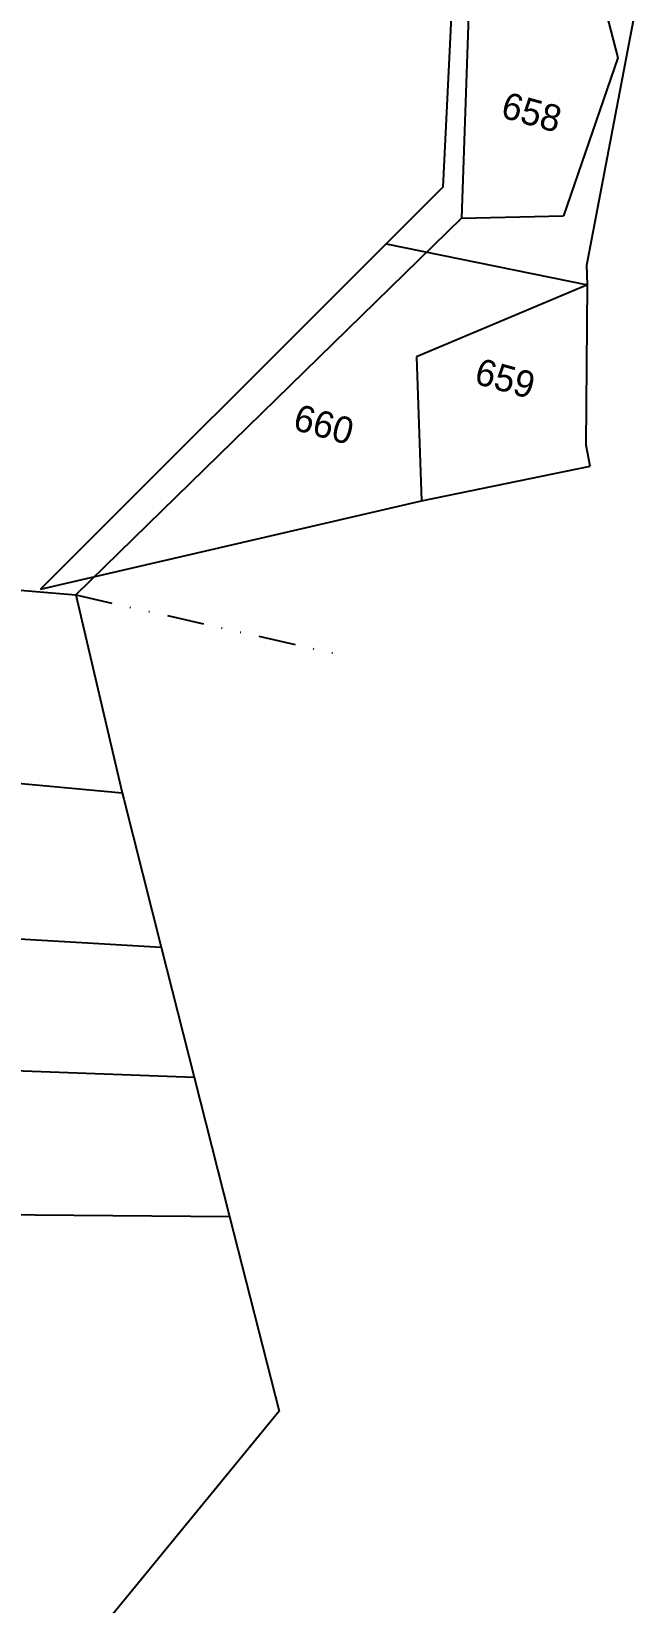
# Model space of a CAD drawing. Header units: metres. Extents: x 291974 to 293244, y 2020596 to 2023640.
# Drawn here: x 292909.8 to 292991.8, y 2021688.2 to 2021900.7 of the extents above; entities that cross this region are included whole.
import ezdxf
from ezdxf.enums import TextEntityAlignment as Align

# ---------------------------------------------------------------- set-up
doc = ezdxf.new("R2010")
doc.units = ezdxf.units.M
doc.header["$MEASUREMENT"] = 0
doc.linetypes.add('DIVIDE', pattern=[1.25, 0.5, -0.25, 0, -0.25, 0, -0.25])
for name, color, linetype in [('OFF', 1, 'Continuous'), ('POLY_PARCEL', 6, 'Continuous'), ('TEXT_PARCEL', 7, 'Continuous'), ('V_BOUND_LINE', 7, 'Continuous'), ('V_DIVIDE_LINE', 7, 'DIVIDE')]:
    doc.layers.add(name, color=color, linetype=linetype)
doc.styles.add('TEXT_MAP', font='')
doc.styles.get('TEXT_MAP').set_extended_font_data('Kruti Dev 050')

msp = doc.modelspace()

# ---------------------------------------------------------------- linework, layer by layer
at = {"layer": 'OFF'}
for p, q in [((292984.29, 2021915.93), (292989.19, 2021897.07)), ((292989.19, 2021897.07), (292981.84, 2021875.7))]:
    msp.add_line(p, q, dxfattribs=at)
at = {"layer": 'POLY_PARCEL'}
for p, q in [((292969.37, 2021914.08), (292968.02, 2021875.39)), ((292967.05, 2021910.99), (292965.48, 2021879.59)), ((292985, 2021869.03), (292991.85, 2021905.04)), ((292965.48, 2021879.59), (292957.82, 2021871.95)), ((292968.02, 2021875.39), (292915.83, 2021824.44)), ((292968.02, 2021875.39), (292981.84, 2021875.7)), ((292957.82, 2021871.95), (292911.04, 2021825.24)), ((292957.82, 2021871.95), (292985.08, 2021866.4)), ((292985.08, 2021866.4), (292985, 2021869.03)), ((292985.08, 2021866.4), (292961.92, 2021856.66)), ((292984.89, 2021844.69), (292985.08, 2021866.4)), ((292961.92, 2021856.66), (292962.61, 2021837.19)), ((292985.45, 2021841.84), (292984.89, 2021844.69)), ((292962.61, 2021837.19), (292985.45, 2021841.84)), ((292911.04, 2021825.24), (292962.61, 2021837.19)), ((292856.71, 2021829.5), (292915.83, 2021824.44)), ((292860.78, 2021803.34), (292922.09, 2021797.7)), ((292863.22, 2021780.52), (292927.38, 2021776.81)), ((292865.75, 2021761.65), (292931.85, 2021759.23)), ((292882.16, 2021740.81), (292936.63, 2021740.4))]:
    msp.add_line(p, q, dxfattribs=at)
at = {"layer": 'V_BOUND_LINE'}
for p, q in [((292915.83, 2021824.44), (292922.09, 2021797.7)), ((292922.09, 2021797.7), (292922.3, 2021796.81)), ((292922.3, 2021796.81), (292927.38, 2021776.81)), ((292927.38, 2021776.81), (292931.85, 2021759.23)), ((292931.85, 2021759.23), (292936.63, 2021740.4)), ((292936.63, 2021740.4), (292943.33, 2021714.06)), ((292943.33, 2021714.06), (292913.23, 2021677.35))]:
    msp.add_line(p, q, dxfattribs=at)
at = {"layer": 'V_DIVIDE_LINE', "ltscale": 10}
msp.add_line((292915.83, 2021824.44), (292950.61, 2021816.59), dxfattribs=at)

# ---------------------------------------------------------------- texts
at = {"layer": 'TEXT_PARCEL', "style": 'TEXT_MAP'}
for s, p in [('658', (292977.04, 2021888.01)), ('659', (292973.45, 2021852.01)), ('660', (292948.91, 2021845.78))]:
    msp.add_text(s, height=3.602, rotation=344.4986, dxfattribs=at).set_placement(p, align=Align.CENTER)

doc.saveas('drawing.dxf')
